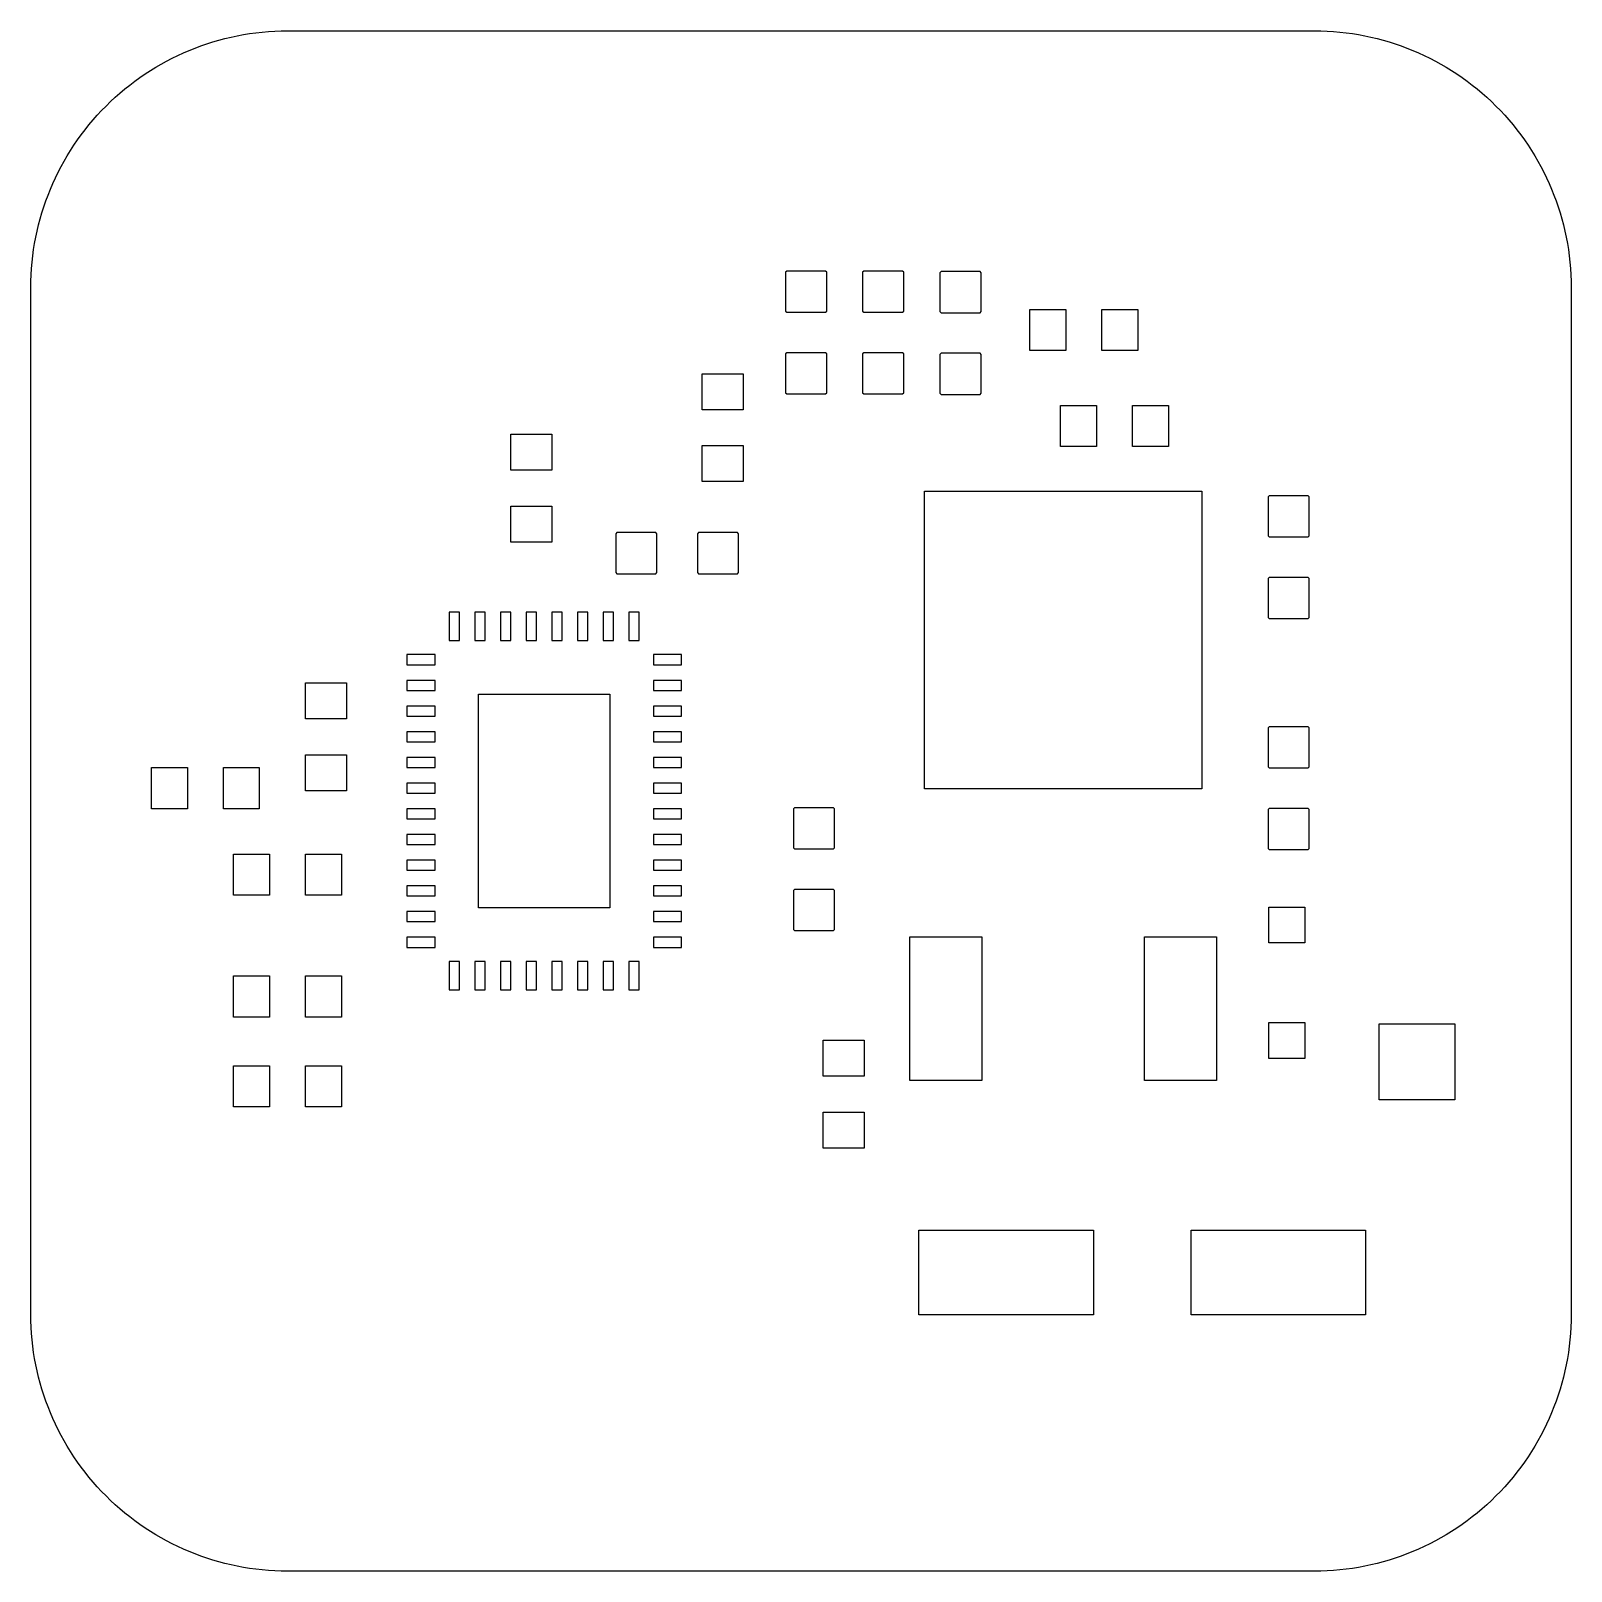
# Model space of a CAD drawing. Header units: millimetres. Extents: x -15 to 15, y -15 to 15.
import ezdxf

# ---------------------------------------------------------------- set-up
doc = ezdxf.new("R2010")
doc.units = ezdxf.units.MM
doc.layers.get('0').update_dxf_attribs({"linetype": 'CONTINUOUS'})

msp = doc.modelspace()

# ---------------------------------------------------------------- linework, layer by layer
msp.add_lwpolyline([(-15, -10), (-15, 10, -0.414214), (-10, 15), (10, 15, -0.414214), (15, 10), (15, -10, -0.414214), (10, -15), (-10, -15, -0.414214)], format="xyb", close=True)
for points in [[(0.5, 9.541), (0.5, 10.299), (0.479, 10.32), (-0.279, 10.32), (-0.3, 10.299), (-0.3, 9.541), (-0.279, 9.52), (-0.072, 9.52), (0.258, 9.52), (0.479, 9.52)], [(1.758, 9.52), (1.979, 9.52), (2, 9.541), (2, 10.299), (1.979, 10.32), (1.221, 10.32), (1.2, 10.299), (1.2, 9.541), (1.221, 9.52), (1.428, 9.52)], [(3.265, 9.51), (3.487, 9.51), (3.507, 9.531), (3.507, 10.289), (3.487, 10.31), (2.728, 10.31), (2.707, 10.289), (2.707, 9.531), (2.728, 9.51), (2.935, 9.51)], [(4.457, 8.775), (4.457, 9.575), (5.157, 9.575), (5.157, 8.775)], [(5.857, 9.575), (6.557, 9.575), (6.557, 8.775), (5.857, 8.775)], [(-0.279, 7.93), (0.479, 7.93), (0.5, 7.951), (0.5, 8.709), (0.479, 8.73), (0.272, 8.73), (-0.058, 8.73), (-0.279, 8.73), (-0.3, 8.709), (-0.3, 7.951)], [(1.979, 7.93), (2, 7.951), (2, 8.709), (1.979, 8.73), (1.772, 8.73), (1.442, 8.73), (1.221, 8.73), (1.2, 8.709), (1.2, 7.951), (1.221, 7.93)], [(3.507, 7.941), (3.507, 8.699), (3.487, 8.72), (3.279, 8.72), (2.949, 8.72), (2.728, 8.72), (2.707, 8.699), (2.707, 7.941), (2.728, 7.92), (3.487, 7.92)], [(-1.927, 8.321), (-1.127, 8.321), (-1.127, 7.621), (-1.927, 7.621)], [(5.057, 6.905), (5.057, 7.705), (5.757, 7.705), (5.757, 6.905)], [(7.157, 6.905), (6.457, 6.905), (6.457, 7.705), (7.157, 7.705)], [(-5.653, 7.143), (-4.853, 7.143), (-4.853, 6.443), (-5.653, 6.443)], [(-1.927, 6.921), (-1.127, 6.921), (-1.127, 6.221), (-1.927, 6.221)], [(2.404, 0.236), (2.404, 6.036), (7.804, 6.036), (7.804, 0.236)], [(-5.653, 5.743), (-4.853, 5.743), (-4.853, 5.043), (-5.653, 5.043)], [(9.879, 5.145), (9.9, 5.166), (9.9, 5.924), (9.879, 5.945), (9.121, 5.945), (9.1, 5.924), (9.1, 5.166), (9.121, 5.145), (9.328, 5.145), (9.658, 5.145)], [(-2.808, 5.205), (-2.829, 5.226), (-3.587, 5.226), (-3.608, 5.205), (-3.608, 4.447), (-3.587, 4.426), (-2.829, 4.426), (-2.808, 4.447), (-2.808, 4.654), (-2.808, 4.984)], [(-1.239, 5.226), (-1.997, 5.226), (-2.018, 5.205), (-2.018, 4.998), (-2.018, 4.668), (-2.018, 4.447), (-1.997, 4.426), (-1.239, 4.426), (-1.218, 4.447), (-1.218, 5.205)], [(9.9, 3.576), (9.9, 4.334), (9.879, 4.355), (9.672, 4.355), (9.342, 4.355), (9.121, 4.355), (9.1, 4.334), (9.1, 3.576), (9.121, 3.555), (9.879, 3.555)], [(-6.85, 3.675), (-6.85, 3.125), (-6.65, 3.125), (-6.65, 3.675)], [(-6.15, 3.125), (-6.15, 3.675), (-6.35, 3.675), (-6.35, 3.125)], [(-5.85, 3.675), (-5.85, 3.125), (-5.65, 3.125), (-5.65, 3.675)], [(-5.35, 3.675), (-5.35, 3.125), (-5.15, 3.125), (-5.15, 3.675)], [(-4.85, 3.675), (-4.85, 3.125), (-4.65, 3.125), (-4.65, 3.675)], [(-4.35, 3.675), (-4.35, 3.125), (-4.15, 3.125), (-4.15, 3.675)], [(-3.85, 3.675), (-3.85, 3.125), (-3.65, 3.125), (-3.65, 3.675)], [(-3.35, 3.675), (-3.35, 3.125), (-3.15, 3.125), (-3.15, 3.675)], [(-7.125, 2.85), (-7.675, 2.85), (-7.675, 2.65), (-7.125, 2.65)], [(-2.875, 2.65), (-2.325, 2.65), (-2.325, 2.85), (-2.875, 2.85)], [(-9.65, 2.3), (-8.85, 2.3), (-8.85, 1.6), (-9.65, 1.6)], [(-7.675, 2.15), (-7.125, 2.15), (-7.125, 2.35), (-7.675, 2.35)], [(-2.325, 2.35), (-2.875, 2.35), (-2.875, 2.15), (-2.325, 2.15)], [(-7.675, 1.65), (-7.125, 1.65), (-7.125, 1.85), (-7.675, 1.85)], [(-6.28, -2.08), (-6.28, 2.08), (-3.72, 2.08), (-3.72, -2.08)], [(-2.875, 1.65), (-2.325, 1.65), (-2.325, 1.85), (-2.875, 1.85)], [(-7.125, 1.35), (-7.675, 1.35), (-7.675, 1.15), (-7.125, 1.15)], [(-2.325, 1.35), (-2.875, 1.35), (-2.875, 1.15), (-2.325, 1.15)], [(9.121, 0.645), (9.328, 0.645), (9.658, 0.645), (9.879, 0.645), (9.9, 0.666), (9.9, 1.424), (9.879, 1.445), (9.121, 1.445), (9.1, 1.424), (9.1, 0.666)], [(-12.65, 0.65), (-11.95, 0.65), (-11.95, -0.15), (-12.65, -0.15)], [(-11.25, 0.65), (-10.55, 0.65), (-10.55, -0.15), (-11.25, -0.15)], [(-9.65, 0.9), (-8.85, 0.9), (-8.85, 0.2), (-9.65, 0.2)], [(-7.675, 0.65), (-7.125, 0.65), (-7.125, 0.85), (-7.675, 0.85)], [(-2.325, 0.85), (-2.875, 0.85), (-2.875, 0.65), (-2.325, 0.65)], [(-7.675, 0.15), (-7.125, 0.15), (-7.125, 0.35), (-7.675, 0.35)], [(-2.325, 0.35), (-2.875, 0.35), (-2.875, 0.15), (-2.325, 0.15)], [(-7.675, -0.35), (-7.125, -0.35), (-7.125, -0.15), (-7.675, -0.15)], [(-2.325, -0.15), (-2.875, -0.15), (-2.875, -0.35), (-2.325, -0.35)], [(0.635, -0.133), (-0.124, -0.133), (-0.145, -0.154), (-0.145, -0.913), (-0.124, -0.933), (0.083, -0.933), (0.413, -0.933), (0.635, -0.933), (0.655, -0.913), (0.655, -0.154)], [(9.121, -0.945), (9.879, -0.945), (9.9, -0.924), (9.9, -0.166), (9.879, -0.145), (9.672, -0.145), (9.342, -0.145), (9.121, -0.145), (9.1, -0.166), (9.1, -0.924)], [(-7.675, -0.85), (-7.125, -0.85), (-7.125, -0.65), (-7.675, -0.65)], [(-2.875, -0.85), (-2.325, -0.85), (-2.325, -0.65), (-2.875, -0.65)], [(-11.05, -1.034), (-10.35, -1.034), (-10.35, -1.834), (-11.05, -1.834)], [(-9.65, -1.034), (-8.95, -1.034), (-8.95, -1.834), (-9.65, -1.834)], [(-7.125, -1.15), (-7.675, -1.15), (-7.675, -1.35), (-7.125, -1.35)], [(-2.325, -1.15), (-2.875, -1.15), (-2.875, -1.35), (-2.325, -1.35)], [(-7.125, -1.65), (-7.675, -1.65), (-7.675, -1.85), (-7.125, -1.85)], [(-2.875, -1.85), (-2.325, -1.85), (-2.325, -1.65), (-2.875, -1.65)], [(-0.124, -2.523), (0.635, -2.523), (0.655, -2.503), (0.655, -1.744), (0.635, -1.723), (0.427, -1.723), (0.097, -1.723), (-0.124, -1.723), (-0.145, -1.744), (-0.145, -2.503)], [(9.112, -2.065), (9.812, -2.065), (9.812, -2.765), (9.112, -2.765)], [(-7.125, -2.15), (-7.675, -2.15), (-7.675, -2.35), (-7.125, -2.35)], [(-2.325, -2.15), (-2.875, -2.15), (-2.875, -2.35), (-2.325, -2.35)], [(-7.675, -2.85), (-7.125, -2.85), (-7.125, -2.65), (-7.675, -2.65)], [(-2.325, -2.85), (-2.325, -2.65), (-2.875, -2.65), (-2.875, -2.85)], [(2.119, -2.644), (3.519, -2.644), (3.519, -5.444), (2.119, -5.444)], [(6.689, -2.644), (8.089, -2.644), (8.089, -5.444), (6.689, -5.444)], [(-6.85, -3.125), (-6.85, -3.675), (-6.65, -3.675), (-6.65, -3.125)], [(-6.35, -3.125), (-6.35, -3.675), (-6.15, -3.675), (-6.15, -3.125)], [(-5.85, -3.675), (-5.65, -3.675), (-5.65, -3.125), (-5.85, -3.125)], [(-5.15, -3.675), (-5.15, -3.125), (-5.35, -3.125), (-5.35, -3.675)], [(-4.65, -3.125), (-4.85, -3.125), (-4.85, -3.675), (-4.65, -3.675)], [(-4.15, -3.675), (-4.15, -3.125), (-4.35, -3.125), (-4.35, -3.675)], [(-3.65, -3.675), (-3.65, -3.125), (-3.85, -3.125), (-3.85, -3.675)], [(-3.35, -3.675), (-3.15, -3.675), (-3.15, -3.125), (-3.35, -3.125)], [(-11.05, -3.408), (-10.35, -3.408), (-10.35, -4.208), (-11.05, -4.208)], [(-9.65, -3.408), (-8.95, -3.408), (-8.95, -4.208), (-9.65, -4.208)], [(9.112, -4.315), (9.812, -4.315), (9.812, -5.015), (9.112, -5.015)], [(11.263, -4.343), (12.737, -4.343), (12.737, -5.817), (11.263, -5.817)], [(0.432, -4.661), (1.232, -4.661), (1.232, -5.361), (0.432, -5.361)], [(-11.05, -5.158), (-10.35, -5.158), (-10.35, -5.958), (-11.05, -5.958)], [(-9.65, -5.158), (-8.95, -5.158), (-8.95, -5.958), (-9.65, -5.958)], [(1.232, -6.761), (0.432, -6.761), (0.432, -6.061), (1.232, -6.061)], [(5.697, -10.009), (2.297, -10.009), (2.297, -8.359), (5.697, -8.359)], [(10.997, -10.009), (7.597, -10.009), (7.597, -8.359), (10.997, -8.359)]]:
    msp.add_lwpolyline(points, close=True)

doc.saveas('drawing.dxf')
